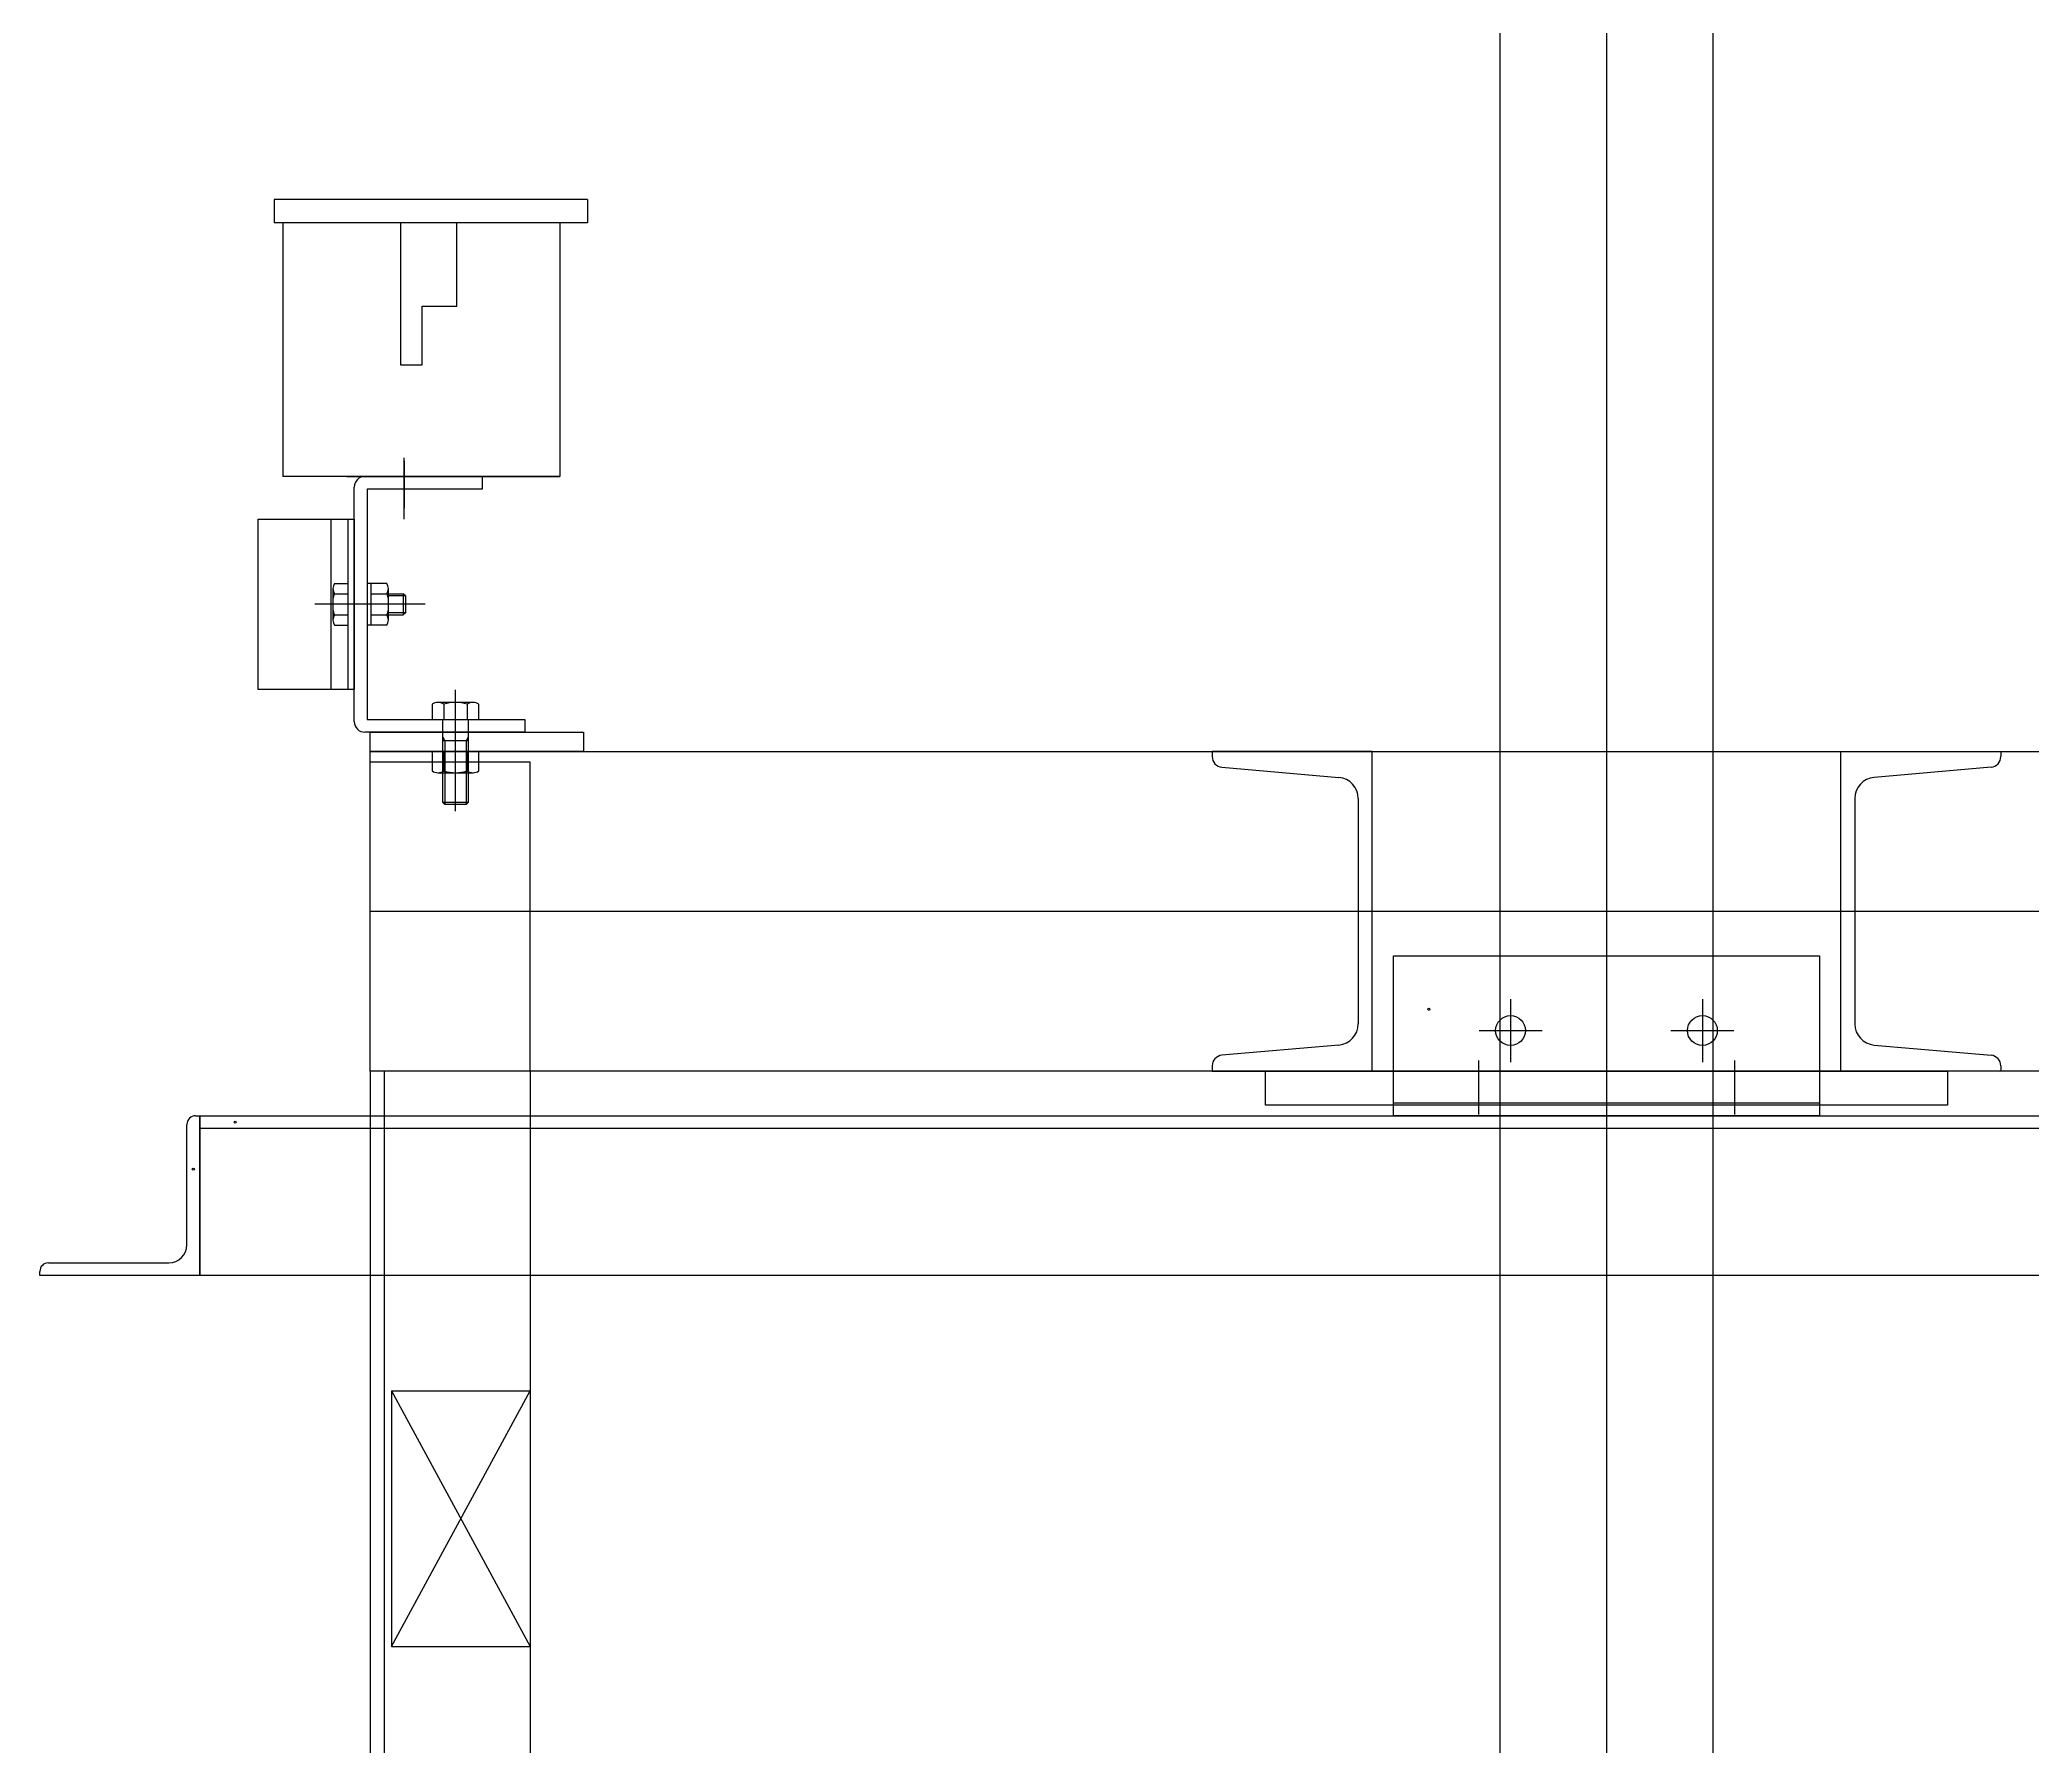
# Model space of a CAD drawing. Header units: millimetres. Extents: x 0 to 356400, y 0 to 68257.
# Drawn here: x 334804 to 335738, y 43468 to 44269 of the extents above; entities that cross this region are included whole.
import ezdxf
from ezdxf.enums import TextEntityAlignment as Align

# ---------------------------------------------------------------- set-up
doc = ezdxf.new("R2010")
doc.units = ezdxf.units.MM
doc.header["$LTSCALE"] = 75
doc.layers.add('8', color=8, linetype='Continuous')
doc.styles.get("Standard").update_dxf_attribs({"font": 'arial.ttf'})

# ---------------------------------------------------------------- blocks, each defined once
blk = doc.blocks.new('G$CFADF2E56')
at = {"layer": '8'}
for p, q in [((1167.83, 24550, 0), (1167.83, 650, 0)), ((1117.83, 20450, 0), (1117.83, 0, 0)), ((1217.83, 0, 0), (1217.83, 20450, 0)), ((689.83, 14405, 0), (542.83, 14405, 0)), ((542.83, 14405, 0), (542.83, 14394, 0)), ((689.83, 14405, 0), (689.83, 14394, 0)), ((689.83, 14394, 0), (542.83, 14394, 0)), ((546.83, 14394, 0), (546.83, 14275, 0)), ((602.03, 14394, 0), (602.03, 14327.37, 0)), ((628.46, 14354.95, 0), (628.46, 14394, 0)), ((676.83, 14394, 0), (676.83, 14275, 0)), ((612.19, 14354.95, 0), (628.46, 14354.95, 0)), ((612.19, 14327.37, 0), (612.19, 14354.95, 0)), ((602.03, 14327.37, 0), (612.19, 14327.37, 0)), ((603.83, 14254.99, 0), (603.83, 14283.75, 0)), ((603.83, 14282.28, 0), (603.83, 14260.15, 0)), ((676.83, 14275, 0), (546.83, 14275, 0)), ((576.83, 14275, 0), (676.83, 14275, 0)), ((676.83, 14275, 0), (584.83, 14275, 0)), ((585.33, 14275, 0), (640.33, 14275, 0)), ((640.33, 14275, 0), (640.33, 14269, 0)), ((580.33, 14160, 0), (580.33, 14270, 0)), ((640.33, 14269, 0), (586.33, 14269, 0)), ((586.33, 14269, 0), (586.33, 14161, 0)), ((535.33, 14175, 0), (535.33, 14255, 0)), ((535.33, 14255, 0), (580.33, 14255, 0)), ((569.33, 14255, 0), (569.33, 14175, 0)), ((577.33, 14255, 0), (577.33, 14175, 0)), ((580.33, 14255, 0), (580.33, 14175, 0)), ((570.33, 14222.36, 0), (570.33, 14207.64, 0)), ((571.09, 14224.81, 0), (577.33, 14224.81, 0)), ((571.09, 14219.91, 0), (577.33, 14219.91, 0)), ((588.33, 14224.81, 0), (586.33, 14224.81, 0)), ((588.33, 14224.81, 0), (586.33, 14224.81, 0)), ((595.58, 14224.81, 0), (588.33, 14224.81, 0)), ((595.58, 14224.81, 0), (588.33, 14224.81, 0)), ((588.33, 14205.19, 0), (588.33, 14224.81, 0)), ((588.33, 14205.19, 0), (588.33, 14224.81, 0)), ((588.33, 14219.91, 0), (595.58, 14219.91, 0)), ((588.33, 14219.91, 0), (595.58, 14219.91, 0)), ((596.33, 14207.64, 0), (596.33, 14222.36, 0)), ((596.33, 14207.64, 0), (596.33, 14222.36, 0)), ((596.33, 14220, 0), (603.33, 14220, 0)), ((596.33, 14220, 0), (603.33, 14220, 0)), ((604.33, 14219, 0), (596.33, 14219, 0)), ((604.33, 14219, 0), (596.33, 14219, 0)), ((604.33, 14219, 0), (603.33, 14220, 0)), ((604.33, 14219, 0), (603.33, 14220, 0)), ((603.33, 14220, 0), (603.33, 14210, 0)), ((603.33, 14220, 0), (603.33, 14210, 0)), ((604.33, 14219, 0), (604.33, 14211, 0)), ((604.33, 14219, 0), (604.33, 14211, 0)), ((588.61, 14215, 0), (561.87, 14215, 0)), ((588.61, 14215, 0), (561.87, 14215, 0)), ((588.61, 14215, 0), (561.87, 14215, 0)), ((588.61, 14215, 0), (561.87, 14215, 0)), ((613.61, 14215, 0), (561.87, 14215, 0)), ((571.09, 14210.09, 0), (577.33, 14210.09, 0)), ((588.33, 14210.09, 0), (595.58, 14210.09, 0)), ((588.33, 14210.09, 0), (595.58, 14210.09, 0)), ((604.33, 14211, 0), (596.33, 14211, 0)), ((604.33, 14211, 0), (596.33, 14211, 0)), ((596.33, 14210, 0), (603.33, 14210, 0)), ((596.33, 14210, 0), (603.33, 14210, 0)), ((604.33, 14211, 0), (603.33, 14210, 0)), ((604.33, 14211, 0), (603.33, 14210, 0)), ((571.09, 14205.19, 0), (577.33, 14205.19, 0)), ((588.33, 14205.19, 0), (586.33, 14205.19, 0)), ((588.33, 14205.19, 0), (586.33, 14205.19, 0)), ((595.58, 14205.19, 0), (588.33, 14205.19, 0)), ((595.58, 14205.19, 0), (588.33, 14205.19, 0)), ((580.33, 14175, 0), (535.33, 14175, 0)), ((627.83, 14126.45, 0), (627.83, 14174.87, 0)), ((586.33, 14161, 0), (660.33, 14161, 0)), ((616.86, 14168.15, 0), (616.86, 14161, 0)), ((616.86, 14161, 0), (638.8, 14161, 0)), ((636.06, 14169, 0), (619.61, 14169, 0)), ((621.83, 14121.95, 0), (621.83, 14161, 0)), ((622.35, 14168.15, 0), (622.35, 14161, 0)), ((627.83, 14118, 0), (627.83, 14164, 0)), ((633.32, 14168.15, 0), (633.32, 14161, 0)), ((633.83, 14161, 0), (633.83, 14121.95, 0)), ((638.8, 14161, 0), (638.8, 14168.15, 0)), ((660.33, 14161, 0), (660.33, 14155, 0)), ((660.33, 14155, 0), (585.33, 14155, 0)), ((587.83, 14155, 0), (687.83, 14155, 0)), ((587.83, 14146, 0), (587.83, 14155, 0)), ((621.83, 14152.64, 0), (622.78, 14151, 0)), ((633.83, 14152.64, 0), (632.89, 14151, 0)), ((687.83, 14155, 0), (687.83, 14146, 0)), ((587.83, 14146, 0), (1747.83, 14146, 0)), ((587.83, 13996, 0), (587.83, 14146, 0)), ((687.83, 14146, 0), (587.83, 14146, 0)), ((638.8, 14146, 0), (616.86, 14146, 0)), ((616.86, 14146, 0), (616.86, 14136.85, 0)), ((633.83, 14151, 0), (621.83, 14151, 0)), ((622.35, 14136.85, 0), (622.35, 14146, 0)), ((622.78, 14151, 0), (622.78, 14121, 0)), ((632.89, 14151, 0), (632.89, 14121, 0)), ((633.32, 14136.85, 0), (633.32, 14146, 0)), ((638.8, 14136.85, 0), (638.8, 14146, 0)), ((982.83, 14146, 0), (982.83, 14143.58, 0)), ((1057.83, 14146, 0), (982.83, 14146, 0)), ((1057.83, 13996, 0), (1057.83, 14146, 0)), ((1167.83, 14146, 0), (1167.83, 11100.71, 0)), ((1277.83, 13996, 0), (1277.83, 14146, 0)), ((1277.83, 14146, 0), (1352.83, 14146, 0)), ((1352.83, 14146, 0), (1352.83, 14143.58, 0)), ((662.83, 14141, 0), (587.83, 14141, 0)), ((619.61, 14136, 0), (636.06, 14136, 0)), ((662.83, 13996, 0), (662.83, 14141, 0)), ((987.4, 14138.6, 0), (1042.21, 14133.8, 0)), ((1348.27, 14138.6, 0), (1293.46, 14133.8, 0)), ((1051.33, 14123.84, 0), (1051.33, 14018.16, 0)), ((1284.33, 14123.84, 0), (1284.33, 14018.16, 0)), ((622.78, 14121, 0), (621.83, 14121.95, 0)), ((633.83, 14121.95, 0), (621.83, 14121.95, 0)), ((632.89, 14121, 0), (622.78, 14121, 0)), ((633.83, 14121.95, 0), (632.89, 14121, 0)), ((587.83, 14071, 0), (1747.83, 14071, 0)), ((1067.83, 14050), (1267.83, 14050)), ((1067.83, 13975), (1067.83, 14050)), ((1267.83, 14050), (1267.83, 13975)), ((1122.83, 14029.79), (1122.83, 14000.21)), ((1212.83, 14029.79), (1212.83, 14000.21)), ((1108.05, 14015), (1137.62, 14015)), ((1198.05, 14015), (1227.62, 14015)), ((1042.21, 14008.2, 0), (987.4, 14003.4, 0)), ((1293.46, 14008.2, 0), (1348.27, 14003.4, 0)), ((1747.83, 13996, 0), (587.83, 13996, 0)), ((587.83, 13996, 0), (587.83, 11146, 0)), ((594.33, 13996, 0), (594.33, 11146, 0)), ((662.83, 13996, 0), (662.83, 12921, 0)), ((982.83, 13998.42, 0), (982.83, 13996, 0)), ((982.83, 13996, 0), (1057.83, 13996, 0)), ((1007.83, 13980, 0), (1007.83, 13996, 0)), ((1007.83, 13996, 0), (1327.83, 13996, 0)), ((1107.83, 14000.93, 0), (1107.83, 13975.62, 0)), ((1227.83, 14000.93, 0), (1227.83, 13975.62, 0)), ((1352.83, 13996, 0), (1277.83, 13996, 0)), ((1327.83, 13996, 0), (1327.83, 13980, 0)), ((1352.83, 13998.42, 0), (1352.83, 13996, 0)), ((505.83, 13975), (507.83, 13975)), ((507.83, 13900), (507.83, 13975)), ((507.83, 13975), (1827.83, 13975)), ((507.83, 13975), (507.83, 13900)), ((1327.83, 13980, 0), (1007.83, 13980, 0)), ((1267.83, 13981), (1067.83, 13981)), ((1267.83, 13975), (1067.83, 13975)), ((501.83, 13914.5), (501.83, 13971)), ((1827.83, 13969), (507.83, 13969)), ((432.83, 13900), (432.83, 13902)), ((507.83, 13900), (432.83, 13900)), ((436.83, 13906), (493.33, 13906)), ((1827.83, 13900), (507.83, 13900)), ((597.83, 13846, 0), (662.83, 13726, 0)), ((597.83, 13726, 0), (662.83, 13846, 0)), ((597.83, 13846, 0), (597.83, 13726, 0)), ((597.83, 13846, 0), (662.83, 13846, 0)), ((597.83, 13726, 0), (662.83, 13726, 0))]:
    blk.add_line(p, q, dxfattribs=at)
for centre, radius in [((1084.5, 14025), 0.5), ((1122.83, 14015), 7), ((1212.83, 14015), 7), ((524.5, 13972), 0.5), ((504.83, 13950), 0.5)]:
    blk.add_circle(centre, radius, dxfattribs=at)
for centre, radius, start, end in [((585.33, 14270, 0), 5, 90, 180), ((574.68, 14222.36, 0), 4.34, 145.61575, 214.38425), ((574.68, 14217.45, 0), 4.34, 145.61575, 180), ((591.99, 14222.36, 0), 4.34, 325.61575, 34.38425), ((591.99, 14222.36, 0), 4.34, 325.61575, 34.38425), ((591.99, 14217.45, 0), 4.34, 0, 34.38425), ((591.99, 14217.45, 0), 4.34, 0, 34.38425), ((574.68, 14212.55, 0), 4.34, 180, 214.38425), ((574.68, 14207.64, 0), 4.34, 145.61575, 214.38425), ((591.99, 14212.55, 0), 4.34, 325.61575, 0), ((591.99, 14212.55, 0), 4.34, 325.61575, 0), ((591.99, 14207.64, 0), 4.34, 325.61575, 34.38425), ((591.99, 14207.64, 0), 4.34, 325.61575, 34.38425), ((619.61, 14164.14, 0), 4.86, 55.61575, 124.38425), ((627.83, 14150.85, 0), 18.15, 72.41205, 107.58795), ((636.06, 14164.14, 0), 4.86, 55.61575, 124.38425), ((585.33, 14160, 0), 5, 180, 270), ((987.83, 14143.58, 0), 5, 179.99947, 264.99745), ((1347.83, 14143.58, 0), 5, 275.00255, 0.00053), ((619.61, 14140.86, 0), 4.86, 235.61575, 304.38425), ((627.83, 14154.15, 0), 18.15, 252.41205, 287.58795), ((636.06, 14140.86, 0), 4.86, 235.61575, 304.38425), ((1041.33, 14123.84, 0), 10, 359.99947, 84.99745), ((1294.33, 14123.84, 0), 10, 95.00255, 180.00053), ((1041.33, 14018.16, 0), 10, 275.00255, 0.00053), ((1294.33, 14018.16, 0), 10, 179.99947, 264.99745), ((987.83, 13998.42, 0), 5, 95.00255, 180.00053), ((1347.83, 13998.42, 0), 5, 359.99947, 84.99745), ((505.83, 13971), 4, 90, 180), ((493.33, 13914.5), 8.5, 270, 0), ((436.83, 13902), 4, 90, 180)]:
    blk.add_arc(centre, radius, start, end, dxfattribs=at)
at = {"layer": '8', "text_generation_flag": 4}
for rotation, p in [(180, (1084.5, 14025)), (270, (524.5, 13972)), (180, (504.83, 13950))]:
    blk.add_text('Info', height=0.25, rotation=rotation, dxfattribs=at).set_placement(p, align=Align.MIDDLE_CENTER)
at = {"layer": '8', "text_generation_flag": 4, "flags": 1}
for tag, p, rotation in [('MATERIAL', (1084.5, 20321), 180), ('ENAME', (1084.5, 20323), 180), ('NAME', (1084.5, 20324), 180), ('SPEC', (1084.5, 20322), 180), ('REMARK', (1084.5, 20317), 180), ('WEIGHT', (1084.5, 20320), 180), ('MAKER', (1084.5, 20318), 180), ('USER1', (1084.5, 20316), 180), ('USER2', (1084.5, 20315), 180), ('USER3', (1084.5, 20314), 180), ('USER4', (1084.5, 20313), 180), ('USER5', (1084.5, 20312), 180), ('PRICE', (1084.5, 20319), 180), ('QTY', (1084.5, 20311), 180), ('NAME', (525.5, 20272), 270), ('ENAME', (526.5, 20272), 270), ('SPEC', (527.5, 20272), 270), ('MATERIAL', (528.5, 20272), 270), ('WEIGHT', (529.5, 20272), 270), ('PRICE', (530.5, 20272), 270), ('MAKER', (531.5, 20272), 270), ('REMARK', (532.5, 20272), 270), ('USER1', (533.5, 20272), 270), ('USER2', (534.5, 20272), 270), ('USER3', (535.5, 20272), 270), ('USER4', (536.5, 20272), 270), ('USER5', (537.5, 20272), 270), ('QTY', (538.5, 20272), 270), ('MATERIAL', (504.83, 20246), 180), ('ENAME', (504.83, 20248), 180), ('NAME', (504.83, 20249), 180), ('SPEC', (504.83, 20247), 180), ('REMARK', (504.83, 20242), 180), ('WEIGHT', (504.83, 20245), 180), ('MAKER', (504.83, 20243), 180), ('USER4', (504.83, 20238), 180), ('USER5', (504.83, 20237), 180), ('USER1', (504.83, 20241), 180), ('USER2', (504.83, 20240), 180), ('USER3', (504.83, 20239), 180), ('PRICE', (504.83, 20244), 180), ('QTY', (504.83, 20236), 180), ('ENAME', (1084.5, 19423), 180), ('NAME', (1084.5, 19424), 180), ('MATERIAL', (1084.5, 19421), 180), ('REMARK', (1084.5, 19417), 180), ('WEIGHT', (1084.5, 19420), 180), ('MAKER', (1084.5, 19418), 180), ('USER1', (1084.5, 19416), 180), ('USER2', (1084.5, 19415), 180), ('USER3', (1084.5, 19414), 180), ('PRICE', (1084.5, 19419), 180), ('SPEC', (1084.5, 19422), 180), ('USER4', (1084.5, 19413), 180), ('USER5', (1084.5, 19412), 180), ('QTY', (1084.5, 19411), 180), ('NAME', (525.5, 19372), 270), ('ENAME', (526.5, 19372), 270), ('SPEC', (527.5, 19372), 270), ('MATERIAL', (528.5, 19372), 270), ('WEIGHT', (529.5, 19372), 270), ('PRICE', (530.5, 19372), 270), ('MAKER', (531.5, 19372), 270), ('REMARK', (532.5, 19372), 270), ('USER1', (533.5, 19372), 270), ('USER2', (534.5, 19372), 270), ('USER3', (535.5, 19372), 270), ('USER4', (536.5, 19372), 270), ('USER5', (537.5, 19372), 270), ('QTY', (538.5, 19372), 270), ('NAME', (504.83, 19349), 180), ('MATERIAL', (504.83, 19346), 180), ('REMARK', (504.83, 19342), 180), ('WEIGHT', (504.83, 19345), 180), ('ENAME', (504.83, 19348), 180), ('MAKER', (504.83, 19343), 180), ('USER1', (504.83, 19341), 180), ('USER2', (504.83, 19340), 180), ('USER3', (504.83, 19339), 180), ('PRICE', (504.83, 19344), 180), ('SPEC', (504.83, 19347), 180), ('USER4', (504.83, 19338), 180), ('USER5', (504.83, 19337), 180), ('QTY', (504.83, 19336), 180), ('MATERIAL', (1084.5, 18521), 180), ('REMARK', (1084.5, 18517), 180), ('WEIGHT', (1084.5, 18520), 180), ('ENAME', (1084.5, 18523), 180), ('MAKER', (1084.5, 18518), 180), ('PRICE', (1084.5, 18519), 180), ('NAME', (1084.5, 18524), 180), ('SPEC', (1084.5, 18522), 180), ('USER1', (1084.5, 18516), 180), ('USER2', (1084.5, 18515), 180), ('USER3', (1084.5, 18514), 180), ('USER4', (1084.5, 18513), 180), ('USER5', (1084.5, 18512), 180), ('QTY', (1084.5, 18511), 180), ('NAME', (525.5, 18472), 270), ('ENAME', (526.5, 18472), 270), ('SPEC', (527.5, 18472), 270), ('MATERIAL', (528.5, 18472), 270), ('WEIGHT', (529.5, 18472), 270), ('PRICE', (530.5, 18472), 270), ('MAKER', (531.5, 18472), 270), ('REMARK', (532.5, 18472), 270), ('USER1', (533.5, 18472), 270), ('USER2', (534.5, 18472), 270), ('USER3', (535.5, 18472), 270), ('USER4', (536.5, 18472), 270), ('USER5', (537.5, 18472), 270), ('QTY', (538.5, 18472), 270), ('MATERIAL', (504.83, 18446), 180), ('REMARK', (504.83, 18442), 180), ('WEIGHT', (504.83, 18445), 180), ('ENAME', (504.83, 18448), 180), ('MAKER', (504.83, 18443), 180), ('PRICE', (504.83, 18444), 180), ('NAME', (504.83, 18449), 180), ('SPEC', (504.83, 18447), 180), ('USER4', (504.83, 18438), 180), ('USER5', (504.83, 18437), 180), ('USER1', (504.83, 18441), 180), ('USER2', (504.83, 18440), 180), ('USER3', (504.83, 18439), 180), ('QTY', (504.83, 18436), 180), ('MATERIAL', (1084.5, 17621), 180), ('WEIGHT', (1084.5, 17620), 180), ('ENAME', (1084.5, 17623), 180), ('PRICE', (1084.5, 17619), 180), ('NAME', (1084.5, 17624), 180), ('SPEC', (1084.5, 17622), 180), ('REMARK', (1084.5, 17617), 180), ('MAKER', (1084.5, 17618), 180), ('USER1', (1084.5, 17616), 180), ('USER2', (1084.5, 17615), 180), ('USER3', (1084.5, 17614), 180), ('USER4', (1084.5, 17613), 180), ('USER5', (1084.5, 17612), 180), ('QTY', (1084.5, 17611), 180), ('NAME', (525.5, 17572), 270), ('ENAME', (526.5, 17572), 270), ('SPEC', (527.5, 17572), 270), ('MATERIAL', (528.5, 17572), 270), ('WEIGHT', (529.5, 17572), 270), ('PRICE', (530.5, 17572), 270), ('MAKER', (531.5, 17572), 270), ('REMARK', (532.5, 17572), 270), ('USER1', (533.5, 17572), 270), ('USER2', (534.5, 17572), 270), ('USER3', (535.5, 17572), 270), ('USER4', (536.5, 17572), 270), ('USER5', (537.5, 17572), 270), ('QTY', (538.5, 17572), 270), ('MATERIAL', (504.83, 17546), 180), ('WEIGHT', (504.83, 17545), 180), ('ENAME', (504.83, 17548), 180), ('NAME', (504.83, 17549), 180), ('SPEC', (504.83, 17547), 180), ('REMARK', (504.83, 17542), 180), ('MAKER', (504.83, 17543), 180), ('USER4', (504.83, 17538), 180), ('USER5', (504.83, 17537), 180), ('USER1', (504.83, 17541), 180), ('USER2', (504.83, 17540), 180), ('USER3', (504.83, 17539), 180), ('PRICE', (504.83, 17544), 180), ('QTY', (504.83, 17536), 180), ('ENAME', (1084.5, 16723), 180), ('NAME', (1084.5, 16724), 180), ('SPEC', (1084.5, 16722), 180), ('MATERIAL', (1084.5, 16721), 180), ('REMARK', (1084.5, 16717), 180), ('WEIGHT', (1084.5, 16720), 180), ('MAKER', (1084.5, 16718), 180), ('USER1', (1084.5, 16716), 180), ('USER2', (1084.5, 16715), 180), ('USER3', (1084.5, 16714), 180), ('USER4', (1084.5, 16713), 180), ('PRICE', (1084.5, 16719), 180), ('USER5', (1084.5, 16712), 180), ('QTY', (1084.5, 16711), 180), ('NAME', (525.5, 16672), 270), ('ENAME', (526.5, 16672), 270), ('SPEC', (527.5, 16672), 270), ('MATERIAL', (528.5, 16672), 270), ('WEIGHT', (529.5, 16672), 270), ('PRICE', (530.5, 16672), 270), ('MAKER', (531.5, 16672), 270), ('REMARK', (532.5, 16672), 270), ('USER1', (533.5, 16672), 270), ('USER2', (534.5, 16672), 270), ('USER3', (535.5, 16672), 270), ('USER4', (536.5, 16672), 270), ('USER5', (537.5, 16672), 270), ('QTY', (538.5, 16672), 270), ('ENAME', (504.83, 16648), 180), ('NAME', (504.83, 16649), 180), ('SPEC', (504.83, 16647), 180), ('MATERIAL', (504.83, 16646), 180), ('REMARK', (504.83, 16642), 180), ('WEIGHT', (504.83, 16645), 180), ('MAKER', (504.83, 16643), 180), ('USER4', (504.83, 16638), 180), ('USER1', (504.83, 16641), 180), ('USER2', (504.83, 16640), 180), ('USER3', (504.83, 16639), 180), ('PRICE', (504.83, 16644), 180), ('USER5', (504.83, 16637), 180), ('QTY', (504.83, 16636), 180), ('MATERIAL', (1084.5, 15821), 180), ('REMARK', (1084.5, 15817), 180), ('WEIGHT', (1084.5, 15820), 180), ('ENAME', (1084.5, 15823), 180), ('MAKER', (1084.5, 15818), 180), ('USER1', (1084.5, 15816), 180), ('USER2', (1084.5, 15815), 180), ('PRICE', (1084.5, 15819), 180), ('NAME', (1084.5, 15824), 180), ('SPEC', (1084.5, 15822), 180), ('USER3', (1084.5, 15814), 180), ('USER4', (1084.5, 15813), 180), ('USER5', (1084.5, 15812), 180), ('QTY', (1084.5, 15811), 180), ('NAME', (525.5, 15772), 270), ('ENAME', (526.5, 15772), 270), ('SPEC', (527.5, 15772), 270), ('MATERIAL', (528.5, 15772), 270), ('WEIGHT', (529.5, 15772), 270), ('PRICE', (530.5, 15772), 270), ('MAKER', (531.5, 15772), 270), ('REMARK', (532.5, 15772), 270), ('USER1', (533.5, 15772), 270), ('USER2', (534.5, 15772), 270), ('USER3', (535.5, 15772), 270), ('USER4', (536.5, 15772), 270), ('USER5', (537.5, 15772), 270), ('QTY', (538.5, 15772), 270), ('MATERIAL', (504.83, 15746), 180), ('REMARK', (504.83, 15742), 180), ('WEIGHT', (504.83, 15745), 180), ('ENAME', (504.83, 15748), 180), ('MAKER', (504.83, 15743), 180), ('USER1', (504.83, 15741), 180), ('PRICE', (504.83, 15744), 180), ('NAME', (504.83, 15749), 180), ('SPEC', (504.83, 15747), 180), ('USER4', (504.83, 15738), 180), ('USER5', (504.83, 15737), 180), ('USER2', (504.83, 15740), 180), ('USER3', (504.83, 15739), 180), ('QTY', (504.83, 15736), 180), ('MATERIAL', (1084.5, 14921), 180), ('WEIGHT', (1084.5, 14920), 180), ('ENAME', (1084.5, 14923), 180), ('MAKER', (1084.5, 14918), 180), ('PRICE', (1084.5, 14919), 180), ('NAME', (1084.5, 14924), 180), ('SPEC', (1084.5, 14922), 180), ('REMARK', (1084.5, 14917), 180), ('USER1', (1084.5, 14916), 180), ('USER2', (1084.5, 14915), 180), ('USER3', (1084.5, 14914), 180), ('USER4', (1084.5, 14913), 180), ('USER5', (1084.5, 14912), 180), ('QTY', (1084.5, 14911), 180), ('NAME', (525.5, 14872), 270), ('ENAME', (526.5, 14872), 270), ('SPEC', (527.5, 14872), 270), ('MATERIAL', (528.5, 14872), 270), ('WEIGHT', (529.5, 14872), 270), ('PRICE', (530.5, 14872), 270), ('MAKER', (531.5, 14872), 270), ('REMARK', (532.5, 14872), 270), ('USER1', (533.5, 14872), 270), ('USER2', (534.5, 14872), 270), ('USER3', (535.5, 14872), 270), ('USER4', (536.5, 14872), 270), ('USER5', (537.5, 14872), 270), ('QTY', (538.5, 14872), 270), ('MATERIAL', (504.83, 14846), 180), ('WEIGHT', (504.83, 14845), 180), ('ENAME', (504.83, 14848), 180), ('MAKER', (504.83, 14843), 180), ('PRICE', (504.83, 14844), 180), ('NAME', (504.83, 14849), 180), ('SPEC', (504.83, 14847), 180), ('REMARK', (504.83, 14842), 180), ('USER4', (504.83, 14838), 180), ('USER5', (504.83, 14837), 180), ('USER1', (504.83, 14841), 180), ('USER2', (504.83, 14840), 180), ('USER3', (504.83, 14839), 180), ('QTY', (504.83, 14836), 180), ('MATERIAL', (1084.5, 14021), 180), ('ENAME', (1084.5, 14023), 180), ('NAME', (1084.5, 14024), 180), ('SPEC', (1084.5, 14022), 180), ('REMARK', (1084.5, 14017), 180), ('WEIGHT', (1084.5, 14020), 180), ('MAKER', (1084.5, 14018), 180), ('USER1', (1084.5, 14016), 180), ('USER2', (1084.5, 14015), 180), ('USER3', (1084.5, 14014), 180), ('USER4', (1084.5, 14013), 180), ('USER5', (1084.5, 14012), 180), ('PRICE', (1084.5, 14019), 180), ('QTY', (1084.5, 14011), 180), ('NAME', (525.5, 13972), 270), ('ENAME', (526.5, 13972), 270), ('SPEC', (527.5, 13972), 270), ('MATERIAL', (528.5, 13972), 270), ('WEIGHT', (529.5, 13972), 270), ('PRICE', (530.5, 13972), 270), ('MAKER', (531.5, 13972), 270), ('REMARK', (532.5, 13972), 270), ('USER1', (533.5, 13972), 270), ('USER2', (534.5, 13972), 270), ('USER3', (535.5, 13972), 270), ('USER4', (536.5, 13972), 270), ('USER5', (537.5, 13972), 270), ('QTY', (538.5, 13972), 270), ('MATERIAL', (504.83, 13946), 180), ('ENAME', (504.83, 13948), 180), ('NAME', (504.83, 13949), 180), ('SPEC', (504.83, 13947), 180), ('REMARK', (504.83, 13942), 180), ('WEIGHT', (504.83, 13945), 180), ('MAKER', (504.83, 13943), 180), ('USER4', (504.83, 13938), 180), ('USER5', (504.83, 13937), 180), ('USER1', (504.83, 13941), 180), ('USER2', (504.83, 13940), 180), ('USER3', (504.83, 13939), 180), ('PRICE', (504.83, 13944), 180), ('QTY', (504.83, 13936), 180), ('MATERIAL', (1084.5, 12321), 180), ('WEIGHT', (1084.5, 12320), 180), ('ENAME', (1084.5, 12323), 180), ('NAME', (1084.5, 12324), 180), ('SPEC', (1084.5, 12322), 180), ('REMARK', (1084.5, 12317), 180), ('MAKER', (1084.5, 12318), 180), ('USER1', (1084.5, 12316), 180), ('USER2', (1084.5, 12315), 180), ('USER3', (1084.5, 12314), 180), ('USER4', (1084.5, 12313), 180), ('USER5', (1084.5, 12312), 180), ('PRICE', (1084.5, 12319), 180), ('QTY', (1084.5, 12311), 180), ('NAME', (525.5, 12272), 270), ('ENAME', (526.5, 12272), 270), ('SPEC', (527.5, 12272), 270), ('MATERIAL', (528.5, 12272), 270), ('WEIGHT', (529.5, 12272), 270), ('PRICE', (530.5, 12272), 270), ('MAKER', (531.5, 12272), 270), ('REMARK', (532.5, 12272), 270), ('USER1', (533.5, 12272), 270), ('USER2', (534.5, 12272), 270), ('USER3', (535.5, 12272), 270), ('USER4', (536.5, 12272), 270), ('USER5', (537.5, 12272), 270), ('QTY', (538.5, 12272), 270), ('MATERIAL', (504.83, 12246), 180), ('WEIGHT', (504.83, 12245), 180), ('ENAME', (504.83, 12248), 180), ('NAME', (504.83, 12249), 180), ('SPEC', (504.83, 12247), 180), ('REMARK', (504.83, 12242), 180), ('MAKER', (504.83, 12243), 180), ('USER4', (504.83, 12238), 180), ('USER5', (504.83, 12237), 180), ('USER1', (504.83, 12241), 180), ('USER2', (504.83, 12240), 180), ('USER3', (504.83, 12239), 180), ('PRICE', (504.83, 12244), 180), ('QTY', (504.83, 12236), 180), ('MATERIAL', (1084.5, 10621), 180), ('WEIGHT', (1084.5, 10620), 180), ('ENAME', (1084.5, 10623), 180), ('MAKER', (1084.5, 10618), 180), ('PRICE', (1084.5, 10619), 180), ('NAME', (1084.5, 10624), 180), ('SPEC', (1084.5, 10622), 180), ('REMARK', (1084.5, 10617), 180), ('USER1', (1084.5, 10616), 180), ('USER2', (1084.5, 10615), 180), ('USER3', (1084.5, 10614), 180), ('USER4', (1084.5, 10613), 180), ('USER5', (1084.5, 10612), 180), ('QTY', (1084.5, 10611), 180), ('NAME', (525.5, 10572), 270), ('ENAME', (526.5, 10572), 270), ('SPEC', (527.5, 10572), 270), ('MATERIAL', (528.5, 10572), 270), ('WEIGHT', (529.5, 10572), 270), ('PRICE', (530.5, 10572), 270), ('MAKER', (531.5, 10572), 270), ('REMARK', (532.5, 10572), 270), ('USER1', (533.5, 10572), 270), ('USER2', (534.5, 10572), 270), ('USER3', (535.5, 10572), 270), ('USER4', (536.5, 10572), 270), ('USER5', (537.5, 10572), 270), ('QTY', (538.5, 10572), 270), ('MATERIAL', (504.83, 10546), 180), ('WEIGHT', (504.83, 10545), 180), ('ENAME', (504.83, 10548), 180), ('PRICE', (504.83, 10544), 180), ('NAME', (504.83, 10549), 180), ('SPEC', (504.83, 10547), 180), ('REMARK', (504.83, 10542), 180), ('MAKER', (504.83, 10543), 180), ('USER4', (504.83, 10538), 180), ('USER5', (504.83, 10537), 180), ('USER1', (504.83, 10541), 180), ('USER2', (504.83, 10540), 180), ('USER3', (504.83, 10539), 180), ('QTY', (504.83, 10536), 180), ('MATERIAL', (1084.5, 8921), 180), ('REMARK', (1084.5, 8917), 180), ('WEIGHT', (1084.5, 8920), 180), ('ENAME', (1084.5, 8923), 180), ('MAKER', (1084.5, 8918), 180), ('PRICE', (1084.5, 8919), 180), ('NAME', (1084.5, 8924), 180), ('SPEC', (1084.5, 8922), 180), ('USER1', (1084.5, 8916), 180), ('USER2', (1084.5, 8915), 180), ('USER3', (1084.5, 8914), 180), ('USER4', (1084.5, 8913), 180), ('USER5', (1084.5, 8912), 180), ('QTY', (1084.5, 8911), 180), ('NAME', (525.5, 8872), 270), ('ENAME', (526.5, 8872), 270), ('SPEC', (527.5, 8872), 270), ('MATERIAL', (528.5, 8872), 270), ('WEIGHT', (529.5, 8872), 270), ('PRICE', (530.5, 8872), 270), ('MAKER', (531.5, 8872), 270), ('REMARK', (532.5, 8872), 270), ('USER1', (533.5, 8872), 270), ('USER2', (534.5, 8872), 270), ('USER3', (535.5, 8872), 270), ('USER4', (536.5, 8872), 270), ('USER5', (537.5, 8872), 270), ('QTY', (538.5, 8872), 270), ('MATERIAL', (504.83, 8846), 180), ('WEIGHT', (504.83, 8845), 180), ('ENAME', (504.83, 8848), 180), ('MAKER', (504.83, 8843), 180), ('PRICE', (504.83, 8844), 180), ('NAME', (504.83, 8849), 180), ('SPEC', (504.83, 8847), 180), ('REMARK', (504.83, 8842), 180), ('USER4', (504.83, 8838), 180), ('USER5', (504.83, 8837), 180), ('USER1', (504.83, 8841), 180), ('USER2', (504.83, 8840), 180), ('USER3', (504.83, 8839), 180), ('QTY', (504.83, 8836), 180), ('MATERIAL', (1084.5, 7221), 180), ('REMARK', (1084.5, 7217), 180), ('WEIGHT', (1084.5, 7220), 180), ('ENAME', (1084.5, 7223), 180), ('MAKER', (1084.5, 7218), 180), ('USER1', (1084.5, 7216), 180), ('PRICE', (1084.5, 7219), 180), ('NAME', (1084.5, 7224), 180), ('SPEC', (1084.5, 7222), 180), ('USER2', (1084.5, 7215), 180), ('USER3', (1084.5, 7214), 180), ('USER4', (1084.5, 7213), 180), ('USER5', (1084.5, 7212), 180), ('QTY', (1084.5, 7211), 180), ('NAME', (525.5, 7172), 270), ('ENAME', (526.5, 7172), 270), ('SPEC', (527.5, 7172), 270), ('MATERIAL', (528.5, 7172), 270), ('WEIGHT', (529.5, 7172), 270), ('PRICE', (530.5, 7172), 270), ('MAKER', (531.5, 7172), 270), ('REMARK', (532.5, 7172), 270), ('USER1', (533.5, 7172), 270), ('USER2', (534.5, 7172), 270), ('USER3', (535.5, 7172), 270), ('USER4', (536.5, 7172), 270), ('USER5', (537.5, 7172), 270), ('QTY', (538.5, 7172), 270), ('MATERIAL', (504.83, 7146), 180), ('REMARK', (504.83, 7142), 180), ('WEIGHT', (504.83, 7145), 180), ('ENAME', (504.83, 7148), 180), ('MAKER', (504.83, 7143), 180), ('USER1', (504.83, 7141), 180), ('PRICE', (504.83, 7144), 180), ('NAME', (504.83, 7149), 180), ('SPEC', (504.83, 7147), 180), ('USER4', (504.83, 7138), 180), ('USER5', (504.83, 7137), 180), ('USER2', (504.83, 7140), 180), ('USER3', (504.83, 7139), 180), ('QTY', (504.83, 7136), 180), ('NAME', (1084.5, 5524), 180), ('MATERIAL', (1084.5, 5521), 180), ('REMARK', (1084.5, 5517), 180), ('WEIGHT', (1084.5, 5520), 180), ('ENAME', (1084.5, 5523), 180), ('MAKER', (1084.5, 5518), 180), ('USER1', (1084.5, 5516), 180), ('USER2', (1084.5, 5515), 180), ('PRICE', (1084.5, 5519), 180), ('SPEC', (1084.5, 5522), 180), ('USER3', (1084.5, 5514), 180), ('USER4', (1084.5, 5513), 180), ('USER5', (1084.5, 5512), 180), ('QTY', (1084.5, 5511), 180), ('NAME', (525.5, 5472), 270), ('ENAME', (526.5, 5472), 270), ('SPEC', (527.5, 5472), 270), ('MATERIAL', (528.5, 5472), 270), ('WEIGHT', (529.5, 5472), 270), ('PRICE', (530.5, 5472), 270), ('MAKER', (531.5, 5472), 270), ('REMARK', (532.5, 5472), 270), ('USER1', (533.5, 5472), 270), ('USER2', (534.5, 5472), 270), ('USER3', (535.5, 5472), 270), ('USER4', (536.5, 5472), 270), ('USER5', (537.5, 5472), 270), ('QTY', (538.5, 5472), 270), ('MATERIAL', (504.83, 5446), 180), ('REMARK', (504.83, 5442), 180), ('WEIGHT', (504.83, 5445), 180), ('ENAME', (504.83, 5448), 180), ('MAKER', (504.83, 5443), 180), ('USER1', (504.83, 5441), 180), ('USER2', (504.83, 5440), 180), ('PRICE', (504.83, 5444), 180), ('NAME', (504.83, 5449), 180), ('SPEC', (504.83, 5447), 180), ('USER4', (504.83, 5438), 180), ('USER5', (504.83, 5437), 180), ('USER3', (504.83, 5439), 180), ('QTY', (504.83, 5436), 180), ('ENAME', (1084.5, 3823), 180), ('NAME', (1084.5, 3824), 180), ('MATERIAL', (1084.5, 3821), 180), ('REMARK', (1084.5, 3817), 180), ('WEIGHT', (1084.5, 3820), 180), ('MAKER', (1084.5, 3818), 180), ('USER1', (1084.5, 3816), 180), ('USER2', (1084.5, 3815), 180), ('USER3', (1084.5, 3814), 180), ('PRICE', (1084.5, 3819), 180), ('SPEC', (1084.5, 3822), 180), ('USER4', (1084.5, 3813), 180), ('USER5', (1084.5, 3812), 180), ('QTY', (1084.5, 3811), 180), ('NAME', (525.5, 3772), 270), ('ENAME', (526.5, 3772), 270), ('SPEC', (527.5, 3772), 270), ('MATERIAL', (528.5, 3772), 270), ('WEIGHT', (529.5, 3772), 270), ('PRICE', (530.5, 3772), 270), ('MAKER', (531.5, 3772), 270), ('REMARK', (532.5, 3772), 270), ('USER1', (533.5, 3772), 270), ('USER2', (534.5, 3772), 270), ('USER3', (535.5, 3772), 270), ('USER4', (536.5, 3772), 270), ('USER5', (537.5, 3772), 270), ('QTY', (538.5, 3772), 270), ('ENAME', (504.83, 3748), 180), ('NAME', (504.83, 3749), 180), ('MATERIAL', (504.83, 3746), 180), ('REMARK', (504.83, 3742), 180), ('WEIGHT', (504.83, 3745), 180), ('MAKER', (504.83, 3743), 180), ('USER1', (504.83, 3741), 180), ('USER2', (504.83, 3740), 180), ('USER3', (504.83, 3739), 180), ('PRICE', (504.83, 3744), 180), ('SPEC', (504.83, 3747), 180), ('USER4', (504.83, 3738), 180), ('USER5', (504.83, 3737), 180), ('QTY', (504.83, 3736), 180), ('ENAME', (1084.5, 2123), 180), ('NAME', (1084.5, 2124), 180), ('SPEC', (1084.5, 2122), 180), ('MATERIAL', (1084.5, 2121), 180), ('REMARK', (1084.5, 2117), 180), ('WEIGHT', (1084.5, 2120), 180), ('MAKER', (1084.5, 2118), 180), ('USER1', (1084.5, 2116), 180), ('USER2', (1084.5, 2115), 180), ('USER3', (1084.5, 2114), 180), ('USER4', (1084.5, 2113), 180), ('PRICE', (1084.5, 2119), 180), ('USER5', (1084.5, 2112), 180), ('QTY', (1084.5, 2111), 180), ('NAME', (525.5, 2072), 270), ('ENAME', (526.5, 2072), 270), ('SPEC', (527.5, 2072), 270), ('MATERIAL', (528.5, 2072), 270), ('WEIGHT', (529.5, 2072), 270), ('PRICE', (530.5, 2072), 270), ('MAKER', (531.5, 2072), 270), ('REMARK', (532.5, 2072), 270), ('USER1', (533.5, 2072), 270), ('USER2', (534.5, 2072), 270), ('USER3', (535.5, 2072), 270), ('USER4', (536.5, 2072), 270), ('USER5', (537.5, 2072), 270), ('QTY', (538.5, 2072), 270), ('ENAME', (504.83, 2048), 180), ('NAME', (504.83, 2049), 180), ('SPEC', (504.83, 2047), 180), ('MATERIAL', (504.83, 2046), 180), ('REMARK', (504.83, 2042), 180), ('WEIGHT', (504.83, 2045), 180), ('MAKER', (504.83, 2043), 180), ('USER4', (504.83, 2038), 180), ('USER1', (504.83, 2041), 180), ('USER2', (504.83, 2040), 180), ('USER3', (504.83, 2039), 180), ('PRICE', (504.83, 2044), 180), ('USER5', (504.83, 2037), 180), ('QTY', (504.83, 2036), 180), ('MATERIAL', (1084.5, 421), 180), ('ENAME', (1084.5, 423), 180), ('NAME', (1084.5, 424), 180), ('SPEC', (1084.5, 422), 180), ('REMARK', (1084.5, 417), 180), ('WEIGHT', (1084.5, 420), 180), ('MAKER', (1084.5, 418), 180), ('USER1', (1084.5, 416), 180), ('USER2', (1084.5, 415), 180), ('USER3', (1084.5, 414), 180), ('USER4', (1084.5, 413), 180), ('USER5', (1084.5, 412), 180), ('PRICE', (1084.5, 419), 180), ('QTY', (1084.5, 411), 180), ('NAME', (525.5, 372), 270), ('ENAME', (526.5, 372), 270), ('SPEC', (527.5, 372), 270), ('MATERIAL', (528.5, 372), 270), ('WEIGHT', (529.5, 372), 270), ('PRICE', (530.5, 372), 270), ('MAKER', (531.5, 372), 270), ('REMARK', (532.5, 372), 270), ('USER1', (533.5, 372), 270), ('USER2', (534.5, 372), 270), ('USER3', (535.5, 372), 270), ('USER4', (536.5, 372), 270), ('USER5', (537.5, 372), 270), ('QTY', (538.5, 372), 270), ('MATERIAL', (504.83, 346), 180), ('ENAME', (504.83, 348), 180), ('NAME', (504.83, 349), 180), ('SPEC', (504.83, 347), 180), ('REMARK', (504.83, 342), 180), ('WEIGHT', (504.83, 345), 180), ('MAKER', (504.83, 343), 180), ('USER4', (504.83, 338), 180), ('USER5', (504.83, 337), 180), ('USER1', (504.83, 341), 180), ('USER2', (504.83, 340), 180), ('USER3', (504.83, 339), 180), ('PRICE', (504.83, 344), 180), ('QTY', (504.83, 336), 180)]:
    blk.add_attdef(tag, p, '', height=0.25, rotation=rotation, dxfattribs=at)
at = {"layer": '8', "flags": 1}
for tag, p in [('SPEC', (1830.83, 20247)), ('NAME', (1830.83, 20249)), ('ENAME', (1830.83, 20248)), ('MATERIAL', (1830.83, 20246)), ('WEIGHT', (1830.83, 20245)), ('PRICE', (1830.83, 20244)), ('MAKER', (1830.83, 20243)), ('REMARK', (1830.83, 20242)), ('USER1', (1830.83, 20241)), ('USER2', (1830.83, 20240)), ('USER3', (1830.83, 20239)), ('USER4', (1830.83, 20238)), ('USER5', (1830.83, 20237)), ('QTY', (1830.83, 20236)), ('NAME', (1830.83, 19349)), ('WEIGHT', (1830.83, 19345)), ('SPEC', (1830.83, 19347)), ('ENAME', (1830.83, 19348)), ('MATERIAL', (1830.83, 19346)), ('PRICE', (1830.83, 19344)), ('MAKER', (1830.83, 19343)), ('REMARK', (1830.83, 19342)), ('USER1', (1830.83, 19341)), ('USER2', (1830.83, 19340)), ('USER3', (1830.83, 19339)), ('QTY', (1830.83, 19336)), ('USER4', (1830.83, 19338)), ('USER5', (1830.83, 19337)), ('WEIGHT', (1830.83, 18445)), ('SPEC', (1830.83, 18447)), ('NAME', (1830.83, 18449)), ('ENAME', (1830.83, 18448)), ('MATERIAL', (1830.83, 18446)), ('PRICE', (1830.83, 18444)), ('MAKER', (1830.83, 18443)), ('REMARK', (1830.83, 18442)), ('QTY', (1830.83, 18436)), ('USER1', (1830.83, 18441)), ('USER2', (1830.83, 18440)), ('USER3', (1830.83, 18439)), ('USER4', (1830.83, 18438)), ('USER5', (1830.83, 18437)), ('WEIGHT', (1830.83, 17545)), ('SPEC', (1830.83, 17547)), ('NAME', (1830.83, 17549)), ('ENAME', (1830.83, 17548)), ('MATERIAL', (1830.83, 17546)), ('QTY', (1830.83, 17536)), ('PRICE', (1830.83, 17544)), ('MAKER', (1830.83, 17543)), ('REMARK', (1830.83, 17542)), ('USER1', (1830.83, 17541)), ('USER2', (1830.83, 17540)), ('USER3', (1830.83, 17539)), ('USER4', (1830.83, 17538)), ('USER5', (1830.83, 17537)), ('SPEC', (1830.83, 16647)), ('NAME', (1830.83, 16649)), ('ENAME', (1830.83, 16648)), ('WEIGHT', (1830.83, 16645)), ('MATERIAL', (1830.83, 16646)), ('PRICE', (1830.83, 16644)), ('MAKER', (1830.83, 16643)), ('REMARK', (1830.83, 16642)), ('USER1', (1830.83, 16641)), ('USER2', (1830.83, 16640)), ('USER3', (1830.83, 16639)), ('USER4', (1830.83, 16638)), ('QTY', (1830.83, 16636)), ('USER5', (1830.83, 16637)), ('WEIGHT', (1830.83, 15745)), ('SPEC', (1830.83, 15747)), ('NAME', (1830.83, 15749)), ('ENAME', (1830.83, 15748)), ('MATERIAL', (1830.83, 15746)), ('PRICE', (1830.83, 15744)), ('MAKER', (1830.83, 15743)), ('REMARK', (1830.83, 15742)), ('USER1', (1830.83, 15741)), ('QTY', (1830.83, 15736)), ('USER2', (1830.83, 15740)), ('USER3', (1830.83, 15739)), ('USER4', (1830.83, 15738)), ('USER5', (1830.83, 15737)), ('WEIGHT', (1830.83, 14845)), ('SPEC', (1830.83, 14847)), ('NAME', (1830.83, 14849)), ('ENAME', (1830.83, 14848)), ('MATERIAL', (1830.83, 14846)), ('PRICE', (1830.83, 14844)), ('MAKER', (1830.83, 14843)), ('QTY', (1830.83, 14836)), ('REMARK', (1830.83, 14842)), ('USER1', (1830.83, 14841)), ('USER2', (1830.83, 14840)), ('USER3', (1830.83, 14839)), ('USER4', (1830.83, 14838)), ('USER5', (1830.83, 14837)), ('SPEC', (1830.83, 13947)), ('NAME', (1830.83, 13949)), ('ENAME', (1830.83, 13948)), ('MATERIAL', (1830.83, 13946)), ('WEIGHT', (1830.83, 13945)), ('PRICE', (1830.83, 13944)), ('MAKER', (1830.83, 13943)), ('REMARK', (1830.83, 13942)), ('USER1', (1830.83, 13941)), ('USER2', (1830.83, 13940)), ('USER3', (1830.83, 13939)), ('USER4', (1830.83, 13938)), ('USER5', (1830.83, 13937)), ('QTY', (1830.83, 13936)), ('WEIGHT', (1830.83, 12245)), ('SPEC', (1830.83, 12247)), ('NAME', (1830.83, 12249)), ('ENAME', (1830.83, 12248)), ('MATERIAL', (1830.83, 12246)), ('QTY', (1830.83, 12236)), ('PRICE', (1830.83, 12244)), ('MAKER', (1830.83, 12243)), ('REMARK', (1830.83, 12242)), ('USER1', (1830.83, 12241)), ('USER2', (1830.83, 12240)), ('USER3', (1830.83, 12239)), ('USER4', (1830.83, 12238)), ('USER5', (1830.83, 12237)), ('WEIGHT', (1830.83, 10545)), ('SPEC', (1830.83, 10547)), ('NAME', (1830.83, 10549)), ('ENAME', (1830.83, 10548)), ('MATERIAL', (1830.83, 10546)), ('PRICE', (1830.83, 10544)), ('QTY', (1830.83, 10536)), ('MAKER', (1830.83, 10543)), ('REMARK', (1830.83, 10542)), ('USER1', (1830.83, 10541)), ('USER2', (1830.83, 10540)), ('USER3', (1830.83, 10539)), ('USER4', (1830.83, 10538)), ('USER5', (1830.83, 10537)), ('WEIGHT', (1830.83, 8845)), ('SPEC', (1830.83, 8847)), ('NAME', (1830.83, 8849)), ('ENAME', (1830.83, 8848)), ('MATERIAL', (1830.83, 8846)), ('PRICE', (1830.83, 8844)), ('MAKER', (1830.83, 8843)), ('QTY', (1830.83, 8836)), ('REMARK', (1830.83, 8842)), ('USER1', (1830.83, 8841)), ('USER2', (1830.83, 8840)), ('USER3', (1830.83, 8839)), ('USER4', (1830.83, 8838)), ('USER5', (1830.83, 8837)), ('WEIGHT', (1830.83, 7145)), ('SPEC', (1830.83, 7147)), ('NAME', (1830.83, 7149)), ('ENAME', (1830.83, 7148)), ('MATERIAL', (1830.83, 7146)), ('PRICE', (1830.83, 7144)), ('MAKER', (1830.83, 7143)), ('REMARK', (1830.83, 7142)), ('USER1', (1830.83, 7141)), ('QTY', (1830.83, 7136)), ('USER2', (1830.83, 7140)), ('USER3', (1830.83, 7139)), ('USER4', (1830.83, 7138)), ('USER5', (1830.83, 7137)), ('WEIGHT', (1830.83, 5445)), ('SPEC', (1830.83, 5447)), ('NAME', (1830.83, 5449)), ('ENAME', (1830.83, 5448)), ('MATERIAL', (1830.83, 5446)), ('PRICE', (1830.83, 5444)), ('MAKER', (1830.83, 5443)), ('REMARK', (1830.83, 5442)), ('USER1', (1830.83, 5441)), ('USER2', (1830.83, 5440)), ('QTY', (1830.83, 5436)), ('USER3', (1830.83, 5439)), ('USER4', (1830.83, 5438)), ('USER5', (1830.83, 5437)), ('NAME', (1830.83, 3749)), ('ENAME', (1830.83, 3748)), ('WEIGHT', (1830.83, 3745)), ('SPEC', (1830.83, 3747)), ('MATERIAL', (1830.83, 3746)), ('PRICE', (1830.83, 3744)), ('MAKER', (1830.83, 3743)), ('REMARK', (1830.83, 3742)), ('USER1', (1830.83, 3741)), ('USER2', (1830.83, 3740)), ('USER3', (1830.83, 3739)), ('QTY', (1830.83, 3736)), ('USER4', (1830.83, 3738)), ('USER5', (1830.83, 3737)), ('SPEC', (1830.83, 2047)), ('NAME', (1830.83, 2049)), ('ENAME', (1830.83, 2048)), ('WEIGHT', (1830.83, 2045)), ('MATERIAL', (1830.83, 2046)), ('PRICE', (1830.83, 2044)), ('MAKER', (1830.83, 2043)), ('REMARK', (1830.83, 2042)), ('USER1', (1830.83, 2041)), ('USER2', (1830.83, 2040)), ('USER3', (1830.83, 2039)), ('USER4', (1830.83, 2038)), ('QTY', (1830.83, 2036)), ('USER5', (1830.83, 2037)), ('SPEC', (1830.83, 347)), ('NAME', (1830.83, 349)), ('ENAME', (1830.83, 348)), ('MATERIAL', (1830.83, 346)), ('WEIGHT', (1830.83, 345)), ('PRICE', (1830.83, 344)), ('MAKER', (1830.83, 343)), ('REMARK', (1830.83, 342)), ('USER1', (1830.83, 341)), ('USER2', (1830.83, 340)), ('USER3', (1830.83, 339)), ('USER4', (1830.83, 338)), ('USER5', (1830.83, 337)), ('QTY', (1830.83, 336))]:
    blk.add_attdef(tag, p, '', height=0.25, dxfattribs=at)

msp = doc.modelspace()

# ---------------------------------------------------------------- block references
msp.add_blockref('G$CFADF2E56', (334370.93, 29788.64, 0))

doc.saveas('drawing.dxf')
